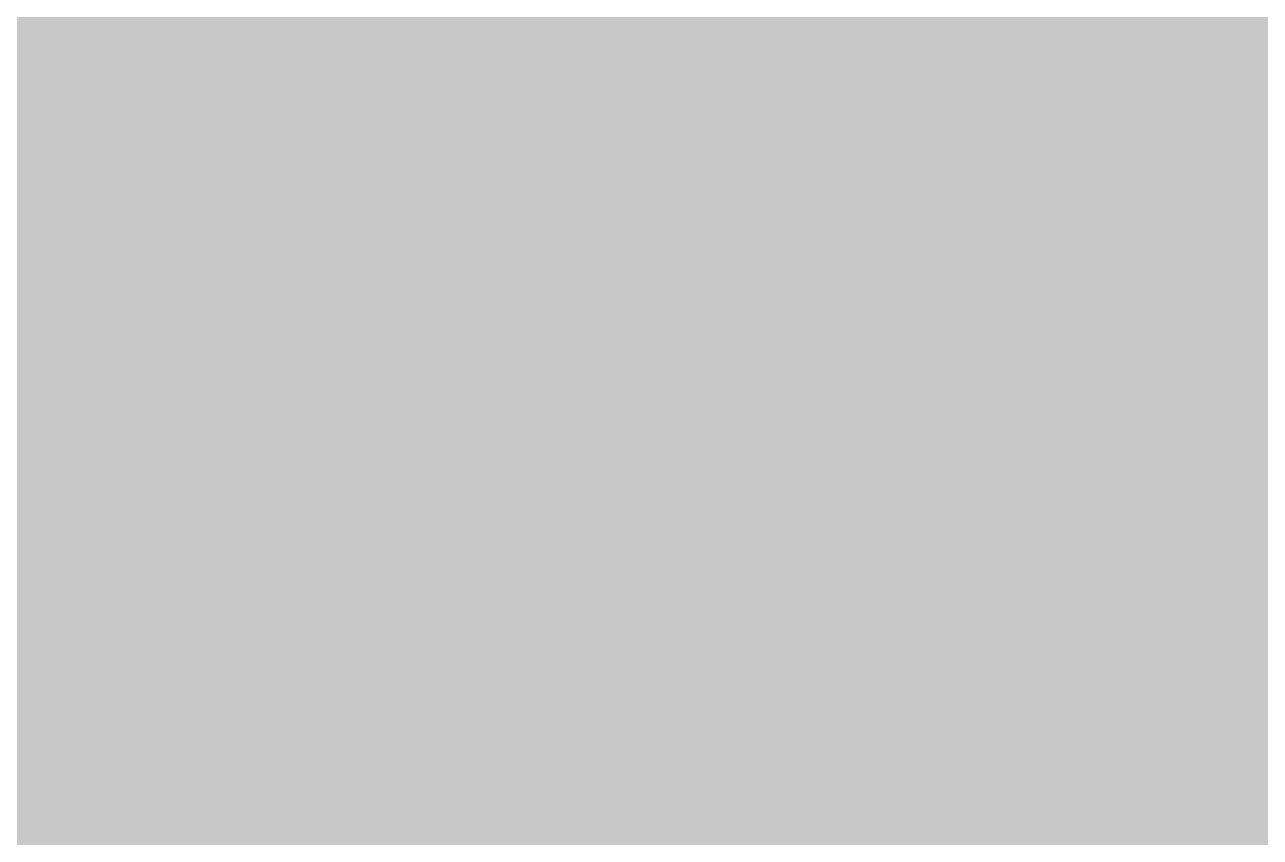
# Model space of a CAD drawing. Extents: x -10500 to 280, y -61 to 293.
# Drawn here: x 99.95901 to 99.99465, y 0.01652 to 0.03994 of the extents above; entities that cross this region are included whole.
import ezdxf

# ---------------------------------------------------------------- set-up
doc = ezdxf.new("R2010")
doc.units = 0
doc.layers.add('Hachura', color=251, linetype='Continuous')

msp = doc.modelspace()

# ---------------------------------------------------------------- hatches: boundary and pattern name
at = {"layer": 'Hachura'}
h = msp.add_hatch(color=7, dxfattribs=at)
h.dxf.hatch_style = 1
h.paths.add_polyline_path([(0, 0), (244, 0), (244, 244), (0, 244)])
h = msp.add_hatch(color=7, dxfattribs=at)
h.dxf.hatch_style = 1
h.paths.add_polyline_path([(0, 0), (244, 0), (244, 244), (0, 244)])
h = msp.add_hatch(color=7, dxfattribs=at)
h.dxf.hatch_style = 1
h.paths.add_polyline_path([(0, 0), (244, 0), (244, 244), (0, 244)])
h = msp.add_hatch(color=7, dxfattribs=at)
h.dxf.hatch_style = 1
h.paths.add_polyline_path([(0, 0), (244, 0), (244, 244), (0, 244)])
h = msp.add_hatch(color=7, dxfattribs=at)
h.dxf.hatch_style = 1
h.paths.add_polyline_path([(0, 0), (244, 0), (244, 244), (0, 244)])
h = msp.add_hatch(color=7, dxfattribs=at)
h.dxf.hatch_style = 1
h.paths.add_polyline_path([(0, 0), (244, 0), (244, 244), (0, 244)])
h = msp.add_hatch(color=7, dxfattribs=at)
h.dxf.hatch_style = 1
h.paths.add_polyline_path([(0, 0), (244, 0), (244, 244), (0, 244)])
h = msp.add_hatch(color=7, dxfattribs=at)
h.dxf.hatch_style = 1
h.paths.add_polyline_path([(0, 0), (244, 0), (244, 244), (0, 244)])
h = msp.add_hatch(color=7, dxfattribs=at)
h.dxf.hatch_style = 1
h.paths.add_polyline_path([(0, 0), (244, 0), (244, 244), (0, 244)])
h = msp.add_hatch(color=7, dxfattribs=at)
h.dxf.hatch_style = 1
h.paths.add_polyline_path([(0, 0), (244, 0), (244, 244), (0, 244)])
h = msp.add_hatch(color=7, dxfattribs=at)
h.dxf.hatch_style = 1
h.paths.add_polyline_path([(0, 0), (244, 0), (244, 244), (0, 244)])
h = msp.add_hatch(color=7, dxfattribs=at)
h.dxf.hatch_style = 1
h.paths.add_polyline_path([(0, 0), (244, 0), (244, 244), (0, 244)])
h = msp.add_hatch(color=7, dxfattribs=at)
h.dxf.hatch_style = 1
h.paths.add_polyline_path([(0, 0), (244, 0), (244, 244), (0, 244)])
h = msp.add_hatch(color=7, dxfattribs=at)
h.dxf.hatch_style = 1
h.paths.add_polyline_path([(0, 0), (244, 0), (244, 244), (0, 244)])
h = msp.add_hatch(color=7, dxfattribs=at)
h.dxf.hatch_style = 1
h.paths.add_polyline_path([(0, 0), (244, 0), (244, 244), (0, 244)])
h = msp.add_hatch(color=7, dxfattribs=at)
h.dxf.hatch_style = 1
h.paths.add_polyline_path([(0, 0), (244, 0), (244, 244), (0, 244)])
h = msp.add_hatch(color=7, dxfattribs=at)
h.dxf.hatch_style = 1
h.paths.add_polyline_path([(0, 0), (244, 0), (244, 244), (0, 244)])
h = msp.add_hatch(color=7, dxfattribs=at)
h.dxf.hatch_style = 1
h.paths.add_polyline_path([(0, 0), (244, 0), (244, 244), (0, 244)])
h = msp.add_hatch(color=7, dxfattribs=at)
h.dxf.hatch_style = 1
h.paths.add_polyline_path([(0, 0), (244, 0), (244, 244), (0, 244)])
h = msp.add_hatch(color=7, dxfattribs=at)
h.dxf.hatch_style = 1
h.paths.add_polyline_path([(0, 0), (244, 0), (244, 244), (0, 244)])
h = msp.add_hatch(color=7, dxfattribs=at)
h.dxf.hatch_style = 1
h.paths.add_polyline_path([(0, 0), (244, 0), (244, 244), (0, 244)])
h = msp.add_hatch(color=7, dxfattribs=at)
h.dxf.hatch_style = 1
h.paths.add_polyline_path([(0, 0), (244, 0), (244, 244), (0, 244)])
h = msp.add_hatch(color=7, dxfattribs=at)
h.dxf.hatch_style = 1
h.paths.add_polyline_path([(0, 0), (244, 0), (244, 244), (0, 244)])
h = msp.add_hatch(color=7, dxfattribs=at)
h.dxf.hatch_style = 1
h.paths.add_polyline_path([(0, 0), (244, 0), (244, 244), (0, 244)])
h = msp.add_hatch(color=7, dxfattribs=at)
h.dxf.hatch_style = 1
h.paths.add_polyline_path([(0, 0), (244, 0), (244, 244), (0, 244)])

doc.saveas('drawing.dxf')
